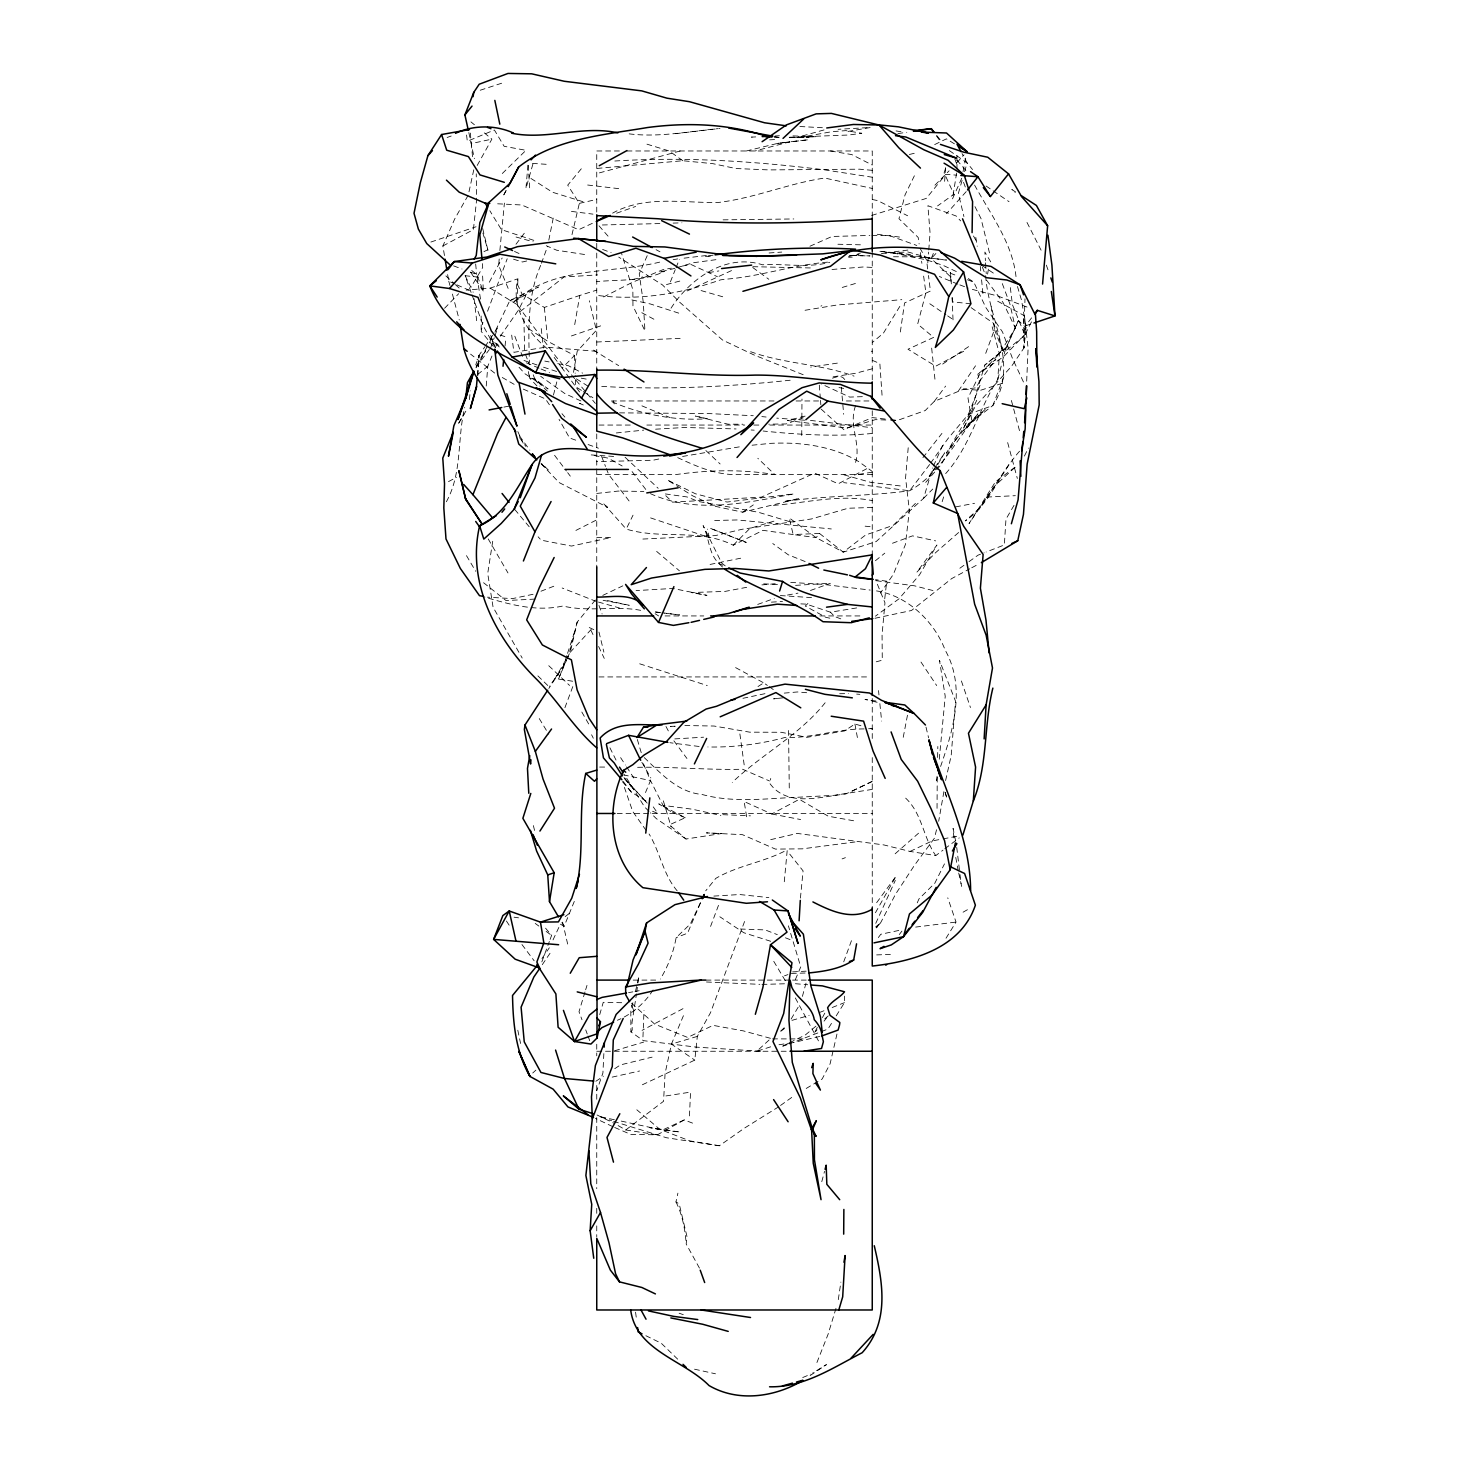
<?xml version="1.0" encoding="UTF-8"?>
<svg xmlns="http://www.w3.org/2000/svg" width="1469" height="1469" viewBox="0 0 1469 1469"><rect width="100%" height="100%" fill="white"/><g stroke="black" fill="none" stroke-linecap="round" stroke-linejoin="round"><path stroke-width="0.75" stroke-dasharray="5 3.75" d="M801.743 435.522L801.982 399.035M836.21 1015.85L844.473 1002.648L844.51 996.129M937.038 808.336L937.24 777.285M937.626 757.49L937.828 746.491M547.294 348.722C526.618 331.755 510.661 306.342 517.951 278.743L490.169 288.144L466.169 290.109M890.802 420.189L897.412 420.428L925.231 410.549L934.266 401.404L963.315 389.322L976.242 387.798L979.364 381.609L977.877 374.118L1003.492 356.783L1025.307 334.142L1025.509 325.843L1032.064 317.231M1026.684 381.169L1028.098 348.392L1024.462 315.762L1024.995 298.813M642.963 1036.894L644.01 1010.543M574.636 378.635L555.851 356.471L516.831 304.414L517.951 278.743M689.457 1115.926L690.54 1092.11L664.814 1096.113M603.851 1053.604L602.914 1072.994L596.745 1090.751M477.847 375.55L479.059 355.498L475.736 364.918M945.65 473.606C970.33 446.209 978.317 409.557 997.818 379.406L999.397 353.698L992.163 326.834M784.281 881.749L787.219 850.22L786.117 850.386C763.476 862.413 737.952 865.388 715.807 878.37L705.726 890.802M944.64 181.33L945.65 166.548M446.356 501.774C462.46 472.853 457.061 438.79 464.737 407.409M800.421 898.11L803.084 870.897L787.678 851.524M927.802 262.822L928.61 252.117M928.775 249.969L930.061 232.818L927.894 205.733L956.099 215.98L960.653 220.901M486.239 386.035L487.763 366.369L491.95 356.031M499.185 259.021L498.689 265.393L509.045 290.605M499.864 250.501L504.4 203.089M477.425 375.256L479.059 355.498M527.922 165.207L525.939 188.491L533.669 161.37M908.209 447.733L905.565 477.829L909.366 510.477L905.4 544.54L893.372 574.324L880.427 593.072M469.437 399.605L470.264 390.809M699.464 1268.114L686.188 1244.004L686.923 1236.292L679.192 1203.864L675.96 1201.954L677.907 1193.159M505.042 346.041L505.722 339.284M939.26 759.271L945.228 696.324L939.462 660.316L955.511 701.135L951.196 755.525L945.485 781.067M642.375 1084.765L694.8 1060.104L697.316 1036.398L710.537 1012.637L744.765 920.971M1017.466 286.51L1021.579 300.374L1026.115 327.679L1023.911 348.024L1011.608 366.203L975.214 406.546L963.554 428.195L946.33 453.223L970.936 411.467L984.781 365.12L1008.487 345.894L984.781 365.12M884.742 598.801L886.743 581.21L875.524 579.667M760.538 1051.253L696.159 1047.122L643.349 1040.64L630.917 1031.899L630.807 1011.553L632.864 1002.703M937.093 776.256L936.561 780.498L937.718 776.477M943.888 791.644L938.691 821.263M630.917 1031.899L632.239 1030.118L632.001 1022.626L636.481 993.889M636.775 991.704L637.362 987.333M900.332 331.994L904.555 302.963L930.428 291.064L928.481 275.474M838.303 1299.624L840.892 1282.088M492.721 541.253L487.708 573.516L493.088 607.248L522.193 658.039M637.95 982.981L638.997 976.169L635.416 991.648M987.609 274.097L988.6 268.019M574.71 324.631L579.778 295.434L596.745 290.109M573.498 372.392L577.188 351.348L596.359 330.286L589.381 300.778M493.272 346.317L481.189 331.388L482.879 322.354M855.564 462.423C861.587 442.903 846.989 422.943 856.666 403.351M903.233 737.309L907.603 714.558M963.04 171.634L966.088 156.045M548.8 240.163L553.868 214.951M700.364 902.902L690.357 923.964L676.126 937.681C673.518 952.261 668.009 966.345 660.334 979.033M473.771 169.816L468.28 195.065L454.711 218.936L442.885 245.966L444.703 256.983M595.349 599.976L577.17 622.14L570.67 650.492L567.181 658.645M806.022 983.128L802.276 996.845M571.992 234.636L579.337 203.383L567.713 185.167L581.816 168.164M997.818 379.406L1005.42 349.31L1018.421 320.628L1026.115 327.679M650.4 493.639C695.902 514.425 747.115 502.673 793.939 493.859L727.026 502.049L695.425 493.768L667.146 479.867L692.854 495.916L715.532 506.383L742.653 512.185L799.577 498.468L783.767 501.572C825.505 495.512 867.867 496.338 909.623 490.756C939.866 474.046 956.19 439.782 977.913 413.872L963.646 430.711L985.093 409.539L967.869 424.908L992.86 405.517C1019.927 364.349 988.16 319.03 985.681 275.695M936.543 829.746L934.394 838.23L914.654 865.021L895.576 894.162L880.647 922.752L876.442 927.912M553.446 395.069L556.806 381.903M569.66 651.501L577.17 622.14M821.777 1181.682L824.531 1171.362M915.444 503.39L893.262 525.314L865.59 535.028L843.261 552.142L819.5 533.449L816.103 537.617L793.15 534.551L789.239 517.914L816.103 537.617L843.261 552.142L876.148 541.584L923.579 498.322L932.631 467.968M962.103 180.375L958.339 193.467L963.921 216.549M964.6 171.653L967.116 162.949L962.048 153.566M940.601 766.451C953.491 729.34 965.904 686.959 945.173 650.124C933.715 620.065 905.235 593.586 872.494 590.391M599.719 1014.62L603.245 1002.335L622.617 1002.739M836.963 1034.029L830.114 1063.758L822.181 1078.962L804.424 1089.521M584.993 991.961L579.006 1011.682L581.999 1019.78M585.654 989.775L586.994 985.387M835.99 1308.31L828.094 1334.238L816.856 1362.699M942.162 501.7L944.659 493.602M945.448 168.66L944.108 172.865L953.932 194.239L937.571 205.917M566.869 655.505L563.38 666.228L548.837 688.447M567.548 653.374L575.205 629.797M487.579 311.226L507.191 258.783M490.664 347.786L494.227 337.778M494.943 335.777L497.789 327.771L486.202 344.811M540.665 265.375C527.298 296.187 528.436 329.79 529.428 362.623M541.437 263.282L547.533 246.461M843.72 961.828L852.553 937.699M541.822 961.901L549.351 941.5M550.104 939.462L551.609 935.386L543.255 925.433M985.717 353.35L994.495 329.625L990.694 303.055M564.922 707.672L573.185 685.564M710.574 926.406L718.965 904.096M1003.841 376.688L992.86 405.517L968.402 414.295L947.964 438.625L930.96 462.662M670.397 281.864L675.263 269.635M676.089 267.597L679.321 259.425M1005.42 349.31L1018.421 320.628M968.402 414.295L980.704 383.611M495.292 347.767L496.981 343.636M572.653 681.23L558.477 679.064L565.363 662.097M553.023 939.903L560.368 924.13L564.114 926.351L574.306 901.397M933.348 253.421L931.254 258.526L950.902 277.108L951.324 283.866M645.497 792.544L650.51 780.572L642.853 762.374M683.434 1015.703L671.425 1044.11L665.09 1073.362L663.547 1101.291L625.739 1129.973L616.301 1124.538M795.39 979.548L800.752 966.877L788.394 925.837M700.511 902.774L687.565 933.164L676.126 937.681M558.477 679.064L566.318 660.701M647.223 255.679L639.235 273.767L643.257 301.99L644.946 330.874L632.955 305.938L632.864 289.834L621.571 253.421M933.494 466.004L943.006 444.519M917.244 902.847L918.97 898.918L934.817 883.2L944.475 863.882M961.718 178.3L952.481 198.903L956.98 170.643L956.98 153.015M875.763 923.358L895.319 880.39M963.554 428.195L976.756 400.266M491.693 338.549L475.864 366.938M495.641 330.378L509.835 300.521L538.462 287.006L513.691 301.898L509.835 300.521L525.829 295.618L518.392 310.234L499.478 337.429M568.209 656.312L563.38 666.228L549.571 686.207M872.255 781.453L845.722 794.013C821.189 796.455 787.788 807.766 769.995 783.693L770.729 778.441M819.5 533.449L793.15 534.551L763.017 530.327L733.251 545.219C699.262 527.977 661.289 539.949 626.216 529.06L633.029 515.178M914.379 175.784L905.033 194.9L898.973 218.716L918.18 237.464L919.117 243.927M1024.407 456.069L1028.392 448.082M1025.307 334.142L1032.303 320.242M817.297 1027.419L814.212 1033.331L817.021 1029.842M822.456 1017.576L825.56 1011.664M489.287 282.268L502.159 257.993M506.107 190.529L502.967 196.405L505.997 190.768M875.432 912.745L896.108 876.112L876.626 902.719M477.186 165.464L491.876 139.133L481.41 130.521M476.011 367.801L485.688 350.687M554.566 679.431L567.915 656.202M1014.014 505.336L1005.971 519.163L1004.337 544.944L986.176 551.995M936.543 466.628L929.161 476.287L935.129 467.271M937.699 464.645L944.64 452.838L936.304 465.453M458.64 423.256L464.002 414.148M458.824 423.017L467.693 408.07M791.13 1019.027L798.622 1006.412M483.65 354.011L485.725 350.54M899.818 306.397L883.383 333.206L872.255 342.534M1019.559 451.222C999.838 473.165 990.528 503.463 965.574 520.797M946.018 938.232L956.044 922.073L947.762 897.834M831.491 1023.397L827.947 1029.053L789.128 1043.982M1002.299 283.627L1009.864 303.844L1015.41 328.175L999.397 353.698L979.437 374.76L967.979 397.989L971.725 419.859L956.044 439.562L940.95 464.902L936.781 469.676M1008.909 464.479L969.044 523.57L995.486 481.759L1016.401 466.114L995.339 485.339L978.868 509.155L981.292 506.566L965.28 520.907M570.137 652.346L593.549 626.877M653.117 989.922C644.671 1003.272 632.074 1014.179 617.421 1020.257M478.472 356.177L484.917 346.721M542.281 964.656L551.977 950.425M958.376 391.011L975.526 365.799M541.969 958.504L549.333 947.78M934.266 401.404L945.614 386.09M979.364 381.609L995.835 359.317L977.877 374.118M878.352 937.571L880.794 934.266L900.717 930.042M516.005 244.24L525.186 232.065M476.103 367.011L489.342 349.53M929.638 464.498L909.623 490.756L843.573 482.622M899.285 934.559L901.929 931.107M671.039 308.178C690.026 278.596 725.961 253.145 762.466 264.787C784.758 263.447 807.987 268.276 829.765 262.29M922.918 457.612L941.941 433.41M966.216 191.613L946.458 213.703M824.036 1021.139L826.845 1017.65M925.69 482.383L935.404 471.255M876.442 927.472L880.647 922.752L875.616 926.994M956.723 162.839L964.031 154.796M935.882 253.513L931.254 258.526L907.658 251.915L881.675 253.403L910.78 249.693M825.137 702.77C799.411 735.161 761.805 754.111 732.26 782.408M444.593 308.27L458.677 293.708M569.513 378.231L562.15 368.095L574.489 355.516L547.882 341.377L527.922 328.266M934.945 185.167L949.084 170.826M733.251 545.219L749.924 528.381L774.916 520.871M923.579 498.322L932.76 489.048M807.932 603.428L805.287 606.054L825.78 617.311L832.078 618.669M502.306 173.507L525.975 150.315L504.161 146.312L494.392 129.988L467.307 141.281L466.316 132.908M780.627 1031.165L785.493 1026.519M532.733 1073.013L535.873 1070.148M895.154 853.783L918.547 833.198M958.614 532.512L935.404 552.84L916.821 572.212L936.928 545.017L919.502 574.856L899.065 598.764L875.414 616.19M815.919 1026.17L805.343 1034.966L789.202 1042.898M824.733 1018.843L828.259 1015.905M520.246 311.501L564.023 276.98L597.552 274.905M769.095 1039.997L756.792 1051.253L771.445 1046.571M477.59 374.54L487.763 366.369M875.395 560.736L884.779 553.17M874.955 618.284L911.459 610.516L951.692 578.584L969.742 568.834M565.179 916.638L570.247 912.671M770.711 839.662L797.263 833.419L883.861 844.932L910.046 851.432L935.771 855.601L942.988 850.147M944.806 848.788L959.257 837.881M781.104 1031.036L784.538 1028.465M959.881 568.228L967.171 562.994M968.989 561.672L978.097 555.135L984.157 552.785M778.79 1106.726L744.214 1128.284L719.369 1145.765L666.467 1137.741L613.656 1121.398M780.535 1105.459L794.564 1095.378M513.691 301.898C554.474 264.953 612.187 274.501 661.821 261.592M742.653 512.185L753.303 504.895M942.657 364.073L969.595 345.968M810.154 1375.535L826.459 1364.609L812.779 1372.964M860.944 725.741L854.921 724.015L844.565 730.938L806.995 737.328L781.177 732.278L749.741 732.168L714.099 726.035L684.37 725.521M595.863 1081.276L603.41 1076.244M614.74 1068.697L620.414 1064.915L652.089 1057.147M757.986 686.556L763.715 682.865L767.369 685.417M963.076 912.194L970.109 908.191M614.685 1127.476L630.715 1134.399L657.377 1134.821L684.242 1119.929L695.241 1124.152M682.993 1008.67L642.063 1030.375M448.504 481.612L456.51 477.296M442.885 245.966L473.404 229.641L476.617 199.766L476.25 173.819M963.701 351.256L935.716 366.203L907.989 349.236L933.66 337.374L917.666 324.098L925.892 292.753L923.432 274.648M971.762 567.75L979.419 563.655M746.638 816.782L744.14 801.523L771.721 813.991L799.32 799.301L828.259 816.213L854.976 821.006M866.747 468.721L838.193 483.834L814.634 473.11L761.383 497.146L672.471 502.159L664.539 494.465M603.667 296.94L632.184 282.415L662.611 269.8L671.333 268.148M575.903 530.419L596.745 519.861M483.962 251.64L487.818 249.748L482.915 233.112M787.182 1043.89L781.141 1046.846L787.127 1044.698M852.185 791.13L871.448 781.71M934.67 144.586L946.403 138.857L955.75 144.641M602.767 595.404L622.783 585.856M910.046 851.432L932.172 840.929L940.95 839.276M687.235 290.917L733.398 269.727M592.319 223.343L578.621 229.715L521.752 204.981L494.337 203.64M684.242 1119.929L662.39 1130.083L649.775 1127.641L680.092 1132.03L662.39 1130.083L620.763 1120.994M860.21 253.476L852.167 257.13L848.623 257.295M685.197 817.737L670.635 811.512L658.755 803.855L685.197 817.737L669.368 824.862L686.06 839.019L721.628 833.529L706.387 832.886L742.488 834.686L775.43 849.1L802.386 848.843L854.976 841.976M809.933 246.241L832.005 236.472L869.85 235.444M820.896 306.121L821.869 305.699M612.61 213.134C645.166 194.991 683.14 203.181 718.488 202.447C754.864 198.131 788.578 183.294 824.733 178.043L872.255 188.436M805.104 416.113L787.366 420.483L847.08 428.085L872.421 417.618L888.323 419.399M802.717 1377.536L810.833 1374.158M819.867 1012.361L823.962 1010.745M832.17 1007.514L844.473 1002.648M540.978 591.217L554.823 585.837M679.78 281.093L666.118 284.655M842.086 858.906L845.409 857.657M892.473 543.255L912.543 535.854L935.661 540.886M430.876 242.054L476.048 226.759M803.249 417.784L786.099 423.953L768.728 424.155M757.71 604.42L774.31 598.452M810.484 590.465L830.371 583.303M616.594 213.207L635.655 206.45M447.127 137.48L451.185 136.029M784.519 975.802L787.935 974.608M571.404 335.96L600.656 325.879M517.253 284.068L522.064 294.057L544.338 307.425L579.778 295.434M1025.509 325.843L1031.826 323.713M480.234 90.233L503.922 82.484M674.877 268.368L658.975 272.224L664.319 271.508C643.073 281.607 619.404 279.477 596.745 281.589M676.878 267.725L692.909 262.804L718.818 259.278M832.464 378.157L839.185 376.137L842.784 377.386L845.354 380.177M842.251 287.447L856.317 283.205M847.08 428.085L875.395 419.638L888.598 420.097M614.648 1050.757L643.642 1042.109M697.316 1036.398L671.425 1044.11L694.8 1060.104M1002.152 383.391L980.227 390.368L962.011 388.826M871.631 215.466L926.241 198.425L945.779 174.352L956.503 175.142M791.975 1020.349L809.144 1015.446M824.017 129.933L797.667 137.278L789.22 137.535M680.239 150.976L596.745 173.599M848.549 256.579L858.722 253.825M872.255 368.792L855.913 373.218L830.83 377.184M876.258 661.803L882.281 660.187L882.061 634.737L884.962 602.823L875.763 580.273M632.919 279.551L642.669 276.962M742.947 698.308L765.294 693.607M819.794 1036.435L793.48 1042.513M909.366 154.484L915.885 152.905M746.344 150.976L777.56 143.411L789.661 141.869L755.029 150.976M526.728 260.968L522.505 261.996L511.8 258.654M872.255 789.404L834.3 795.317L798.732 797.208C766.561 798.438 733.619 803.157 701.998 794.454C676.86 792.195 659.838 772.125 642.779 756.241M579.337 203.383L596.745 199.398M739.293 446.87L682.314 456.492M612.169 1077.126L639.584 1070.993M872.255 472.155L857.382 474.597M472.522 156.706L471.292 143.576L491.876 139.133M658.773 459.007L652.897 460.256L596.745 461.652M533.063 594.284L512.479 598.617L487.433 597.167M710.078 564.445L741.423 558.055M856.666 607.927L830.444 612.206L806.481 604.145L797.887 603.741M771.39 602.143L782.518 601.482M503.904 407.097L510.257 405.885M915.683 927.086L956.044 922.073M955.621 506.897L974.535 503.298M746.674 587.325L725.08 591.401L691.238 592.558L706.975 595.367L672.802 588.445L636.095 590.611M682.24 266.091L690.963 264.457L717.405 276.705M943.135 838.872L958.486 835.99M628.585 992.64L632.864 991.85M787.457 595.055L797.979 593.127M634.994 991.446L639.199 990.712M847.962 131.439L870.511 127.491L838.083 129.309M871.246 351.348L872.255 351.164M673.133 259.682L677.65 258.911M827.561 262.161C792.47 264.916 759.142 276.906 724.199 279.312L720.526 279.881C680.68 293.8 638.923 300.906 596.745 295.342M805.049 310.271L837.146 304.983L901.782 299.658M708.646 272.573L718.874 270.939M713.053 255.184L704.9 256.451L711.62 256.157M837.348 363.118L810.668 367.103M779.011 1044.734L791.405 1042.825M897.908 133.587L906.795 132.283M752.073 445.217L770.49 443.363C801.266 441.894 832.776 445.952 859.236 461.927L872.255 471.439M629.173 133.863C658.883 137.553 688.557 131.494 718.084 128.648M675.52 133.679L719.975 128.446M684.077 258.158L707.617 255.367M783.252 697.793L773.612 698.84L781.288 698.032M616.319 432.951L643.716 430.123M596.745 493.437L618.174 491.068L643.844 491.454M761.915 584.901L775.21 583.762M832.023 269.47L863.57 266.954L872.255 267.431M655.596 429.187L684.829 427.461L736.079 428.948M714.668 520.485L737.254 519.953L831.307 528.95M773.465 505.373C806.297 502.912 839.166 493.988 872.255 500.617M769.077 252.98L781.765 252.08M596.745 537.581L611.251 537.47L571.514 546.064L541.106 540.151L538.131 536.809M790.175 380.232C726.659 386.935 662.886 390.13 599.113 386.237M789.477 137.241L848.935 135.001L861.807 133.257L845.869 130.631L831.876 131.677L801.67 137.113L816.25 136.801L792.379 135.864M795.574 585.36L827.304 583.413M674.804 738.907L703.578 737.199M713.861 896.09L739.641 894.529L768.838 897.596M769.627 139.849L777.982 139.371M640.686 610.333C614.85 605.43 588.665 612.316 562.902 605.999C536.02 612.004 509.504 604.365 483.778 596.836M792.581 971.89L806.15 971.156M534.808 599.095L506.034 600.564L481.483 581.081M986.709 497.091L1015.354 495.677M868.62 728.734L872.255 728.551M755.727 136.911L751.43 137.113L755.433 136.948M775.081 135.956L779.396 135.754M872.255 170.331L859.585 169.192L768.783 169.908L735.804 168.513L712.869 163.665L682.81 160.727L596.745 168.458M864.139 728.918C837.128 728.844 811.439 738.356 784.446 737.622C759.546 744.232 733.582 747.519 707.856 746.968M659.856 223.563L598.819 225.069M673.096 223.104L681.91 222.811M862.358 396.648L849.743 397.089L821.171 383.886M872.255 433.465C835.861 436.807 799.356 434.769 763.09 431.005M876.644 954.905L891.995 954.391M614.832 161.021C684.903 156.577 754.625 161.223 824.164 169.798L872.255 177.216M680.147 338.366L596.745 342.002M872.255 507.484L848.072 508.237L811.512 518.943L741.882 529.317L715.385 535.597L642.173 539.086M670.617 726.384L675.152 726.255L670.543 726.365M791.35 973.414L806.867 972.974M761.989 984.414L785.034 983.771M784.262 693.111L797.483 691.954L808.923 692.909M723.097 219.854L793.793 218.954M789.459 137.664L809.015 137.333L789.477 137.553M839.662 693.717L848.476 693.607M619.385 150.976L596.745 150.976L596.745 213.85M626.988 150.976L872.255 150.976L872.255 218.991M773.998 400.964L609.984 400.964C639.97 414.148 674.234 421.07 707.287 418.738L695.314 416.039L727.981 424.174L742.91 424.229M796.069 400.964L820.602 400.964M846.401 400.964L872.255 400.964M599.021 425.055L630.899 425.055M646.837 425.055L744.746 425.055M753.854 425.055L760.685 425.055M769.793 425.055L872.255 425.055M596.745 474.597L675.905 474.597C708.682 469.86 742.139 469.162 774.897 474.597L757.82 458.291M872.255 474.597L735.29 474.597C714.522 474.56 695.535 465.912 677.172 457.392M665.053 615.933L703.761 615.933M819.886 615.933L863.148 615.933M599.021 676.934L869.979 676.934M617.237 813.477L872.255 813.477M633.176 980.098L658.222 980.098M706.038 980.098L765.239 980.098M767.259 980.098L790.285 980.098M792.562 980.098L806.224 980.098M596.745 1051.253L778.901 1051.253M781.177 1051.253L788.008 1051.253M772.529 1038.877L803.121 1038.932M871.998 235.462L889.204 235.517L916.803 245.47M599.664 767.057L606.348 767.075M706.46 981.99L759.822 984.34M752.844 266.697L812.596 268.001M619.606 412.862L707.874 413.523L753.285 415.727M849.229 255.441L870.034 255.9M837.918 244.24L862.321 244.864M851.469 255.459L869.501 255.973M799.907 126.518L824.807 127.84M804.626 420.207L776.734 418.132M893.483 256.763L916.619 256.836L946.385 259.866M740.321 929.014L765.184 929.914L777.321 934.633M722.84 814.671L750.475 815.846M876.387 580.732L914.416 585.8L935.79 591.254M763.715 583.836L779.635 584.589M751.118 429.995L754.203 430.16M790.708 582.422L822.713 584.331L870.254 590.079M637.601 767.314C672.71 766.653 707.544 770.105 742.598 769.242L769.499 780.975M780.351 595.569L812.118 597.644M532.457 163.39L547.643 164.399M613.656 456.437L590.85 454.894L608.276 458.163L622.158 465.985M839.001 387.559L843.702 388.422M774.218 137.26L780.755 137.811L774.255 136.415M856.666 694.084L859.879 694.341M795.408 983.716L807.693 984.744M865.131 526.177L872.255 526.875M881.804 251.474L946.477 260.197M761.842 416.59L766.12 417.031M879.931 251.291L910.505 254.449M970.917 303.771L952.426 301.88L952.096 297.344M699.115 746.491L669.882 742.708M471.108 292.423L465.159 275.713L481.593 277.494M890.6 419.657L897.412 420.428M596.745 351.33L545.697 347.161L513.911 352.321L511.689 335.116M587.655 185.021L619.275 188.711M810.484 420.409L872.255 427.754M900.24 485.927L870.603 482.328L843.573 474.726M655.707 612.077L664.392 613.142M666.577 613.399L679.614 614.978L661.95 612.757M877.213 234.269L902.609 237.445M655.321 611.93L659.728 612.481M571.441 211.407L592.98 214.143M623.37 774.861L650.51 780.572L663.033 805.379L692.083 809.18L720.857 815.424M665.365 493.933L687.125 496.963L698.344 501.48L758.426 512.277L793.15 522.707M875.928 701.007L865.002 699.464L872.255 700.842M514.058 917.189L518.539 917.831M584.589 254.504L556.641 250.207L546.266 245.727M625.739 1129.973L657.377 1134.821M830.499 150.976L851.855 154.612L872.255 165.042M519.034 367.268L524.892 373.732L548.066 388.936L534.753 378.855L529.538 378.01L528.326 371.565M896.053 130.925L902.388 131.953M719.369 1145.765L689.861 1140.899L659.691 1129.239L636.83 1109.793M581.283 378.176L587.692 379.369M603.116 600.307L629.228 605.283L607.578 600.601M771.721 813.991L800.642 819.537M602.621 249.473L611.141 252.631M744.599 541.914L746.27 542.392L710.023 528.197L745.242 542.079M544.797 361.08L549.112 361.925M557.724 363.633L568.503 365.763L582.587 373.144M872.255 199.49L877.727 200.61L907.622 215.759M893.042 252.943L926.535 259.866L943.208 265.412L959.073 272.83M872.255 701.19L878.774 702.604M614.373 1119.745L599.132 1116.458L611.581 1120.682M631.872 299.915L650.436 303.991L680.771 313.797M694.525 1369.2L715.476 1373.79M972.368 289.393L998.057 296.114L1027.731 307.315M770.454 1038.308L743.424 1030.907L713.108 1025.362L687.602 1037.445L654.733 1024.15L631.229 1002.923M516.06 237.023L533.118 241.761M596.377 601.482L562.168 588.004M598.471 602.07L619.404 607.964M701.08 290.568L726.31 297.803M750.659 351.697C784.244 363.945 820.602 363.871 854.04 376.119M646.966 144.164L669.203 150.976L682.81 160.727M582.954 201.694L552.528 192.255L528.234 176.721M556.604 371.492L542.392 366.828M639.694 663.804L707.25 685.546M770.692 941.28L743.828 932.742L719.847 916.766M597.057 1114.989L614.428 1123.454M679.119 1313.231L683.269 1314.645M500.121 334.987L506.566 337.191M524.011 360.493L540.353 366.112M650.62 517.914L709.141 537.507L707.47 529.115M575.738 440.167L569.568 437.964L559.046 419.344M588.096 444.556L598.397 448.21M453.646 265.889L462 268.992M470.374 272.096L476.654 274.428L483.356 291.193L482.622 276.043M957.825 284.141L939.37 276.503M959.881 284.913L968.163 288.053M941.996 270.057L956.833 275.695M967.428 279.734L973.782 282.14L985.883 307.609L1002.519 331.994L1012.453 358.399L1023.746 382.619M840.782 618.853L834.649 616.521L830.444 612.206M785.419 937.791L793.517 940.95M803.176 374.724L753.836 354.892L722.564 340.055L679.78 302.302L662.446 284.894L618.724 257.093M641.935 405.848L670.084 417.618M583.322 404.967L579.484 403.351L583.322 405.169M526.343 362.806L539.013 368.131M541.125 369.031L549.571 372.575M652.567 811.255L657.837 813.477L651.483 804.314M872.255 360.309L879.858 363.559L882.171 396.997M533.816 240.347L501.406 229.623L489.838 210.746M612.683 1126.594L595.404 1118.368M447.641 274.593L448.743 281.203L454.876 283.939M456.932 284.857L473.293 292.129M523.313 389.12L545.476 398.944L550.489 406.362M725.227 565.859L721.793 563.16L703.118 525.627C709.435 538.095 708.15 552.932 718.892 563.508L722.858 565.271M514.481 251.438L522.303 255M580.934 400.945L564.959 393.637L540.684 376.321M589.253 627.52L597.038 631.156M870.988 728.606L872.255 729.212M645.883 1335.725L661.234 1343.217L679.908 1361.322M805.159 561.562L788.229 554.768L772.767 543.548M641.788 312.695L654.403 319.489M997.69 301.237L1024.462 315.762M656.092 249.693L659.985 251.805M735.602 667.605L763.715 682.865M494.667 373.089L470.594 354.139M502.251 377.478L515.509 385.135M622.379 781.618L631.431 792.232L646.011 801.027M490.169 288.144L516.831 304.414M593.531 350.118L618.669 365.652M576.381 378.873L589.087 386.824M655.082 613.711L658.608 615.933M581.412 390.368L575.664 386.696L570.743 379.92M583.322 391.599L592.907 397.75M1015.612 191.962L1011.829 189.501L1015.079 192.494M968.328 278.559L973.782 282.14M490.683 335.281L492.629 341.267L499.956 346.133M981.898 265.448L996.404 275.144M929.804 303.752L945.889 314.678M947.689 315.89L954.832 320.756M986.066 186.012L991.373 189.63M993.136 190.841L1009.038 201.675M686.06 839.019L656.276 818.582L650.436 812.798M949.341 150.591L967.116 162.949L972.533 169.541M971.156 307.682L993.705 323.419L1003.988 352.156L1024.958 335.281L1023.691 316.918L1023.911 348.024L1024.958 335.281L1012.453 304.726L1009.919 284.38M769.205 686.702L774.696 690.54M535.212 923.413L538.848 926.076M546.137 931.401L551.609 935.386M752.734 267.523L768.801 279.257M471.733 270.516L476.654 274.428L480.749 300.668M663.033 805.379L670.635 811.512M470.925 121.89L474.414 124.755M656.643 551.408L679.394 570.78M491.325 337.025L492.629 341.267L499.258 346.996M541.767 464.204L548.341 469.97L541.675 463.653M821.189 409.135L843.941 429.719M445.878 275.915L453.848 283.186M455.427 284.655L460.219 289.007M625.059 457.226L658.185 488.314M705.873 450.542L720.122 463.965M548.763 665.696L569.568 685.454M533.21 374.76L534.753 378.855L547.239 391.011M537.893 675.887L548.708 686.409M718.892 563.508L723.225 567.75M645.699 801.505L625.004 778.919L647.186 803.121M648.986 811.347L644.616 807.014L624.509 774.732M541.051 463.653L559.156 482.585L607.633 507.356L603.245 503.243L626.216 529.06M536.938 385.888L529.538 378.01L529.501 373.603M529.207 526.765L513.324 507.723M599.003 225.804L610.388 238.841M956.852 160.066L966.712 171.414M561.966 413.67L564.886 417.104M519.493 437.56L525.829 446.392M623.242 781.471L631.431 792.232M576.087 380.342L585.709 391.874M587.086 393.508L595.349 403.406M625.004 778.919L635.728 791.809M646.158 830.462L632.698 811.439L623.884 785.878M936.928 135.717L941.207 141.006M624.013 777.578L631.211 786.558M629.081 500.966L608.699 474.56L606.311 468.482M632.074 471.586L647.039 491.087M905.675 798.144C922.367 813.808 923.156 837.697 935.771 855.601M554.566 455.298L566.373 470.943M567.677 472.669L570.303 476.158M554.125 357.408L562.15 368.095M521.954 944.53L534.147 960.781M579.594 391.984L575.664 386.696L575.242 375.55M673.885 740.817L686.941 758.481M986.617 280.175L1003.107 302.596L1015.41 328.175M675.96 1201.954C682.406 1214.459 685.16 1229.737 686.188 1244.004M936.359 135.772L940.197 141.097M519.457 435.852L529.832 450.175M488.204 538.921L507.98 572.947M677.227 890.912C663.052 874.386 660.114 852.112 649.078 833.97M534.753 378.855L539.857 386.182M470.649 272.298L483.356 291.193M920.99 662.06L936.671 685.546M506.419 921.008L509.963 926.425M620.616 757.637L625.408 765.018M626.602 766.873L633.763 777.964M539.252 718.561L548.708 734.188M773.759 961.332L786.337 982.43M990.712 261.868L984.873 252.044L985.424 260.692M561.874 922.55L564.114 926.351M466.481 555.631L475.717 571.294M974.59 185.076C991.134 215.447 1013.775 244.478 1016.328 280.157M641.843 762.264L650.822 777.927M581.816 712.024L589.785 725.906M795.335 997.965L820.069 1043.816M973.47 235.995L977.73 243.615M920.016 248.188L926.535 259.866L928.206 273.234M495.016 347.272L483.595 326.54L471.843 294.498M665.99 726.476L668.817 731.856M1026.996 222.443L1041.099 250.207M974.975 206.615L981.017 218.569L989.518 252.999M591.585 734.775L593.311 738.228M609.91 747.776L617.604 763.256M465.159 275.713L470.87 287.373L482.695 267.542L482.309 263.171M492.629 341.267L495.42 347.07M591.107 630.587L592.98 634.553M598.617 646.489L604.255 658.406M517.841 431.611L523.203 443.252M631.376 1004.961L634.131 1011.333M641.237 752.679L637.344 739.495M994.495 329.625L1003.621 353.001M601.556 456.326L605.522 466.463M982.394 267.138L984.854 273.546M525.443 354.286L529.336 364.514M514.829 336.199L522.487 356.434M954.832 158.946L957.219 165.318M963.554 182.303L965.923 188.675M598.948 605.448L602.088 613.95M585.727 1029.898L587.214 1033.937M587.967 1035.957L590.207 1042.035M1046.332 265.118L1048.591 271.508M961.387 680.973L970.458 707.525M945.063 792.379L947.009 798.714L945.283 792.397M663.345 800.844L671.168 826.918M1007.661 442.591L1017.338 478.453M448.743 281.203L449.973 285.5M452.415 294.075L459.264 319.93M613.326 400.964L614.152 403.902M1011.388 400.486L1020.312 433.686M926.003 727.137L928.592 737.824M598.966 632.056L603.888 652.126M482.695 228.54L488.589 252.98M533.394 825.596L535.359 833.859M562.59 922.128L567.915 945.155M958.247 870.933L955.511 856.115M958.706 873.045L961.901 887.386M468.831 132.541L474.377 158.707M517.804 1030.228L520.577 1043.486M955.621 840.966L953.087 828.332L954.207 841.149M854.921 724.015L857.51 738.154M975.802 237.354L977.216 246.315M920.347 252.558L921.889 263.337M739.88 733.931L744.673 768.416M950.902 277.108L950.259 272.408L951.104 283.737M635.563 1312.184L636.444 1318.776M956.741 847.448L959.716 872.292M959.991 874.551L961.057 883.585M474.083 298.721L476.672 320.683M541.253 328.579L543.383 348.08M931.658 348.098L935.184 381.499M544.338 307.425L547.882 341.377M878.535 690.577L878.976 694.929M879.858 703.633L881.639 721.059M980.282 266.458L980.723 270.902M981.586 279.789L983.092 295.324M475.662 263.961L476.654 274.428M470.337 133.055L471.292 143.576M841.315 387.228L843.683 414.258M819.298 385.117L820.326 398.209M820.492 400.394L820.84 404.765M985.552 262.859L986.213 273.693M952.151 297.362L953.161 323.529M528.252 165.354L529.648 188.069M574.489 355.516L575.169 373.328M788.541 730.497L789.294 790.267M523.882 318.534L524.672 352.229M481.134 316.019L481.189 331.388M872.255 252.301L872.255 380.93M872.255 410.769L872.255 555.043M872.255 698.491L872.255 740.817M872.255 757.6L872.255 909.182M596.745 243.321L596.745 250.134M596.745 253.072L596.745 370.904M596.745 433.924L596.745 569.366M596.745 1044.239L596.745 1055.825M596.745 1085.481L596.745 1100.758M596.745 1117.542L596.745 1188.696M596.745 1208.326L596.745 1213.816M596.745 1225.88L596.745 1236.714M796.161 141.079L777.56 143.411L808.372 139.757L796.161 141.079"/><path stroke-width="1.5" d="M630.678 1309.981C635.985 1350.709 683.838 1360.019 709.05 1385.561C738.117 1402.528 774.989 1397.166 802.919 1380.401M843.683 1234.144L843.867 1209.446M972.092 232.635L972.57 201.528L964.343 175.49L948.129 160.286L923.891 149.783L879.013 125.012L831.417 113.407L816.158 113.866L786.411 124.902L762.099 141.703M790.01 1051.253L803.598 1051.253L821.538 1048.462L823.374 1041.705L821.814 1034.066A243.248 68.529 0 0 0 814.267 1019.706C812.1 1005.732 797.483 999.453 791.828 987.333L790.047 980.098L788.945 1020.276L792.305 1062.418L814.359 1135.317L814.432 1159.775L821.042 1199.677L813.257 1163.301L811.622 1130.267L800.33 1097.876L772.969 1041.484L783.675 1013.555L791.975 962.746L770.472 944.806L787.017 932.117L774.071 909.99L759.51 901.47M1011.37 523.754L1018.072 499.901L1022.791 442.151M604.163 1047.122L604.383 1042.825L616.135 1014.418L635.544 994.935L701.154 980.098L705.708 980.098M1025.417 409.686L1024.591 422.723M1026.152 394.427L1026.574 385.704L1025.142 429.021L1021.671 450.689M799.099 920.788L800.293 900.387M984.138 738.907L986.103 704.9L992.493 667.991L986.14 635.196L974.645 604.181L957.641 513.471L940.215 470.704C913.791 449.147 895.043 420.207 870.768 396.355L840.397 384.419L819.114 382.932L802.074 387.687L761.75 411.338L740.835 434.677L753.634 422.962C705.175 459.668 641.916 461.339 584.662 449.312C566.116 447.825 543.714 447.072 532.072 464.516C516.831 486.992 506.071 514.205 479.628 525.773C466.371 582.862 495.898 638.244 535.175 677.852C557.412 699.758 573.167 727.375 596.745 747.886M593.751 1258.254L590.152 1230.747L591.732 1204.286L585.874 1175.475L592.319 1118.845L591.474 1096.847L595.386 1065.558L604.383 1042.825M962.856 835.163L973.323 800.954L975.581 767.093L968.457 733.251L986.103 704.9M1042.568 284.068L1047.636 225.749L1036.398 205.44L1021.286 195.634M477.241 377.46L476.507 386.237L470.392 408.511L476.672 386.659M530.952 759.804L530.584 764.027L524.36 729.487L524.984 725.007L547.698 690.246M1023.195 437.835L1023.783 431.353M471.292 379.81L471.714 375.403L466.004 397.475L457.924 419.601L473.697 371.473M503.022 366.258L503.702 359.519M465.71 398.43L467.436 382.693L473.918 371.216M645.754 833.125L649.831 797.869M596.745 770.087L585.727 773.428C577.464 811.365 585.176 850.459 576.215 888.414L578.272 880.243M558.495 916.858L549.498 901.654L554.199 872.733L522.872 818.325L530.805 793.444M473.055 96.679L473.771 92.363L479.206 84.229L507.98 73.45L531.705 73.817L564.28 81.272L641.751 90.876L666.926 98.166L689.512 101.71L764.559 122.772L786.301 125.838M843.959 1262.238L845.097 1255.554L842.692 1296.833L838.799 1309.981M529.758 755.672L527.481 768.416L528.785 793.278M809.07 972.919C824.403 971.376 840.69 968.861 853.691 960.01L856.574 943.832M646.599 922.936L645.075 931.328L635.93 954.887L646.599 922.936L674.969 904.665L707.415 896.476M883.934 946.348L880.06 948.68L891.352 944.879L903.508 936.708L909.476 913.938L932.081 895.007L950.186 869.721L955.364 842.931L956.888 843.647L952.389 851.01M536.864 964.399L555.888 993.944L558.11 1027.253L574.526 1041.521L590.942 1044.055L597.038 1038.032L600.472 1021.745L596.745 1017.742M989.114 652.952L985.993 620.175L980.392 588.206L983.128 554.456L963.756 526.361L957.641 513.471L933.292 502.967L940.215 470.704M981.329 562.645L1017.76 540.757L1023.452 514.37L1027.143 464.112L1039.189 404.93L1038.932 381.536L1035.92 348.612L1036.875 367.03L1036.655 331.645L1035.498 315.394L1020.074 284.821L991.079 266.44L961.681 261.317M963.627 271.985L948.79 296.536L943.355 321.417L935.331 347.437L953.381 330.011L970.917 303.771L963.627 271.985L938.966 250.171C899.762 244.956 858.19 245.837 820.84 259.829L850.937 250.593L822.732 253.862L756.113 256.304L722.858 255.514M992.86 688.098C983.642 725.264 988.068 764.743 973.323 800.954M626.969 986.47L633.084 959.955L645.075 931.328L648.086 943.153L638.464 964.013L625.61 986.966L625.757 994.935L629.558 1001.601M1026.831 397.897L1024.242 408.694L1002.17 403.681M825.082 1169.306L826.184 1165.174L826.827 1184.326L839.717 1199.696M469.474 129.566L441.581 134.524L427.901 155.659L420.299 182.854L414.019 213.299L418.353 229.054L426.745 243.56L449.459 264.347M755.341 1014.289L762.87 987.517L770.472 944.806L791.773 967.392M769.168 137.15C729.873 123.763 688.373 122.129 647.388 127.546C603.447 135.001 554.896 138.49 518.649 167.044L510.055 183.258L488.975 202.483L479.849 234.801L481.942 258.801M925.47 725.007L914.067 713.438L881.437 700.291L869.501 693.001L785.034 684.132L755.121 690.412L716.541 706.277L706.167 709.013L683.838 722.307L666.742 741.257L644.083 755.029L632.864 764.706L623.572 770.325C605.559 808.042 609.158 859.622 642.871 887.68L746.325 903.288L767.497 901.782M541.675 454.692L534.973 477.976L520.246 506.126L534.973 531.796L523.405 560.993M473.514 372.851L466.004 397.475L453.866 425.753L448.467 456.235L453.278 432.345L442.775 458.089L444.519 483.76L443.822 507.888L445.988 538.939L460.311 568.411L479.482 595.661L483.448 596.414M779.598 591.034L782.555 581.412L740.247 573.075L728.771 567.897M579.465 874.367L571.772 898.165L558.422 921.908L540.463 922.128L509.21 910.982L502.857 915.573L493.621 939.389L515.178 959.202L539.564 968.016L536.864 961.993L543.842 942.988L540.463 922.128L563.857 914.691M811.678 1067.651L813.202 1063.354L812.908 1073.6L820.4 1090.09L815.515 1082.984M520.246 497.734L532.072 464.516L514.113 509.302L501.223 523.46L483.797 539.086L479.628 525.773L496.375 515.637M592.319 1118.845L612.279 1066.512L613.289 1039.96L623.205 1018.458M468.336 130.337L464.902 114.894L473.771 92.363M702.806 898.183L704.275 894.492M492.648 517.951L472.926 494.686L497.587 433.392L506.034 417.435M812.688 1129.312L816.323 1120.682L811.255 1129.606L812.688 1129.312L816.103 1136.382L813.679 1132.985M673.904 586.627L658.534 622.434L673.371 625.39L688.888 622.709M598.728 1025.803L600.472 1021.745M702.237 898.789L703.982 894.805M795.482 255.147L756.113 256.304L765.826 255.937L729.358 255.459L664.851 246.957L633.157 246.37L605.65 241.412L578.455 238.566L517.565 246.645L487.102 256.983L454.252 261.574L429.811 285.867C447.531 331.939 495.769 350.632 535.744 372.575L545.293 350.871L563.141 377.496L581.522 398.191L596.745 411.338M488.975 202.483L479.849 222.7L476.25 255.441L474.23 259.132M694.396 763.917L706.644 738.466M554.144 557.504L539.454 587.343L526.673 619.881L542.373 644.983L571.404 659.856L577.115 689.897L588.996 718.249L596.745 729.818M872.255 555.043L865.443 568.742L855.325 576.876L873.265 579.355M1035.296 314.293L1037.298 310.326L1054.981 315.927L1051.914 265.099L1047.911 235.224M514.113 509.302L518.19 501.59M534.973 531.796L551.077 501.535M508.201 186.618L518.649 167.044M619.826 1113.741L606.991 1137.428L613.491 1162.144M936.194 887.349L922.679 912.414L903.508 936.708L873.982 942.878M581.522 398.191L594.835 374.485L563.141 377.496L535.744 372.575L512.13 357.114L491.325 330.966L477.976 297.326L449.514 288.512L429.811 285.867L437.193 297.069M563.435 1010.36L574.526 1041.521L589.418 1015.116L596.745 1009.203M590.152 1230.747L600.509 1212.476L590.795 1183.775L588.885 1150.723M570.247 973.249L579.227 957.715L596.745 956.319M769.554 1386.791C803.965 1387.562 832.813 1367.768 862.156 1352.729C889.92 1322.045 882.906 1282.657 874.257 1245.73M657.139 724.805L643.495 727.173L636.94 737.53L657.139 724.805L686.776 721.077M539.931 831.068L554.511 808.225L543.053 779.066L535.34 751.412L524.984 725.007M539.857 968.2L533.816 977.087L521.091 1007.201L524.249 1041.888L540.941 1072.462L564.5 1078.485L593.623 1081.074M537.066 965.666L512.534 995.468C513.012 1023.342 515.729 1051.859 529.96 1076.428L553.134 1089.153L567.97 1106.947L593.531 1117.432M535.34 751.412L551.554 729.01M983.312 187.646L990.4 196.534L1008.56 173.875L987.756 157.238L963.737 152.17L940.435 144.403M1034.672 313.778L1037.298 310.326M448.027 269.635L454.252 261.574L472.32 263.061L499.937 254.247L555.759 263.851M905.198 933.531L909.329 928.224M912.084 924.699L914.838 921.155M917.592 917.629L923.101 910.56M967.52 189.96L977.932 176.721L970.55 171.653M464.902 114.894L472.026 106.08M501.976 512.259L504.693 508.935M737.034 457.502L778.956 409.447L806.72 391.176L827.892 401.147L883.971 410.916M933.292 502.967L946.55 487.543M646.452 567.53L631.193 584.68L651.52 578.052L704.881 569.348L735.253 568.466L768.838 570.964L872.255 554.86M449.514 288.512L472.32 263.061M427.901 155.659L432.455 150.628M596.745 778.827L594.486 781.288L585.727 773.428M531.043 159.901L535.451 155.108M851.01 1358.219L873.192 1334.348M596.745 1032.615L601.813 1027.712L613.62 1022.149M872.255 575.095L873.247 574.14L872.255 561.654M783.032 138.38L803.763 118.934M805.82 419.748L827.892 401.147M429.811 285.867L436.238 280.799M596.745 221.14L606.55 215.668M599.242 165.722L626.969 150.572M720.177 716.817L775.907 692.578L800.789 707.838M596.23 221.525L610.259 215.466M1011.829 543.457L1017.76 540.757M455.482 133.348C473.183 124.938 495.604 124.792 513.452 133.055M596.745 999.563L602.088 997.378L626.455 993.044M606.862 743.516L628.585 735.326L667.844 742.359M849.413 961.534L853.691 960.01M597.038 1038.032L596.745 566.795M574.526 1041.521L596.745 1033.956M549.498 901.654L547.753 874.918L554.199 872.733M1033.937 323.015L1054.981 315.927L1051.345 291.486M742.91 291.303L830.444 266.33L851.469 249.969L880.555 255.184L934.578 274.299L948.79 296.536M749.208 607.138L728.587 613.491L713.879 615.933M872.255 909.182C852.13 920.916 831.454 911.331 812.908 901.929M821.814 1035.939L838.12 1030.063L839.515 1025.031L839.846 1022.516L830.003 1015.336L827.616 1007.716C831.821 1000.646 839.644 998.002 844.528 991.777L822.401 985.883L811.806 985.075M734.371 611.93L748.437 607.835M625.61 986.966L650.418 982.945L677.833 981.402A537.14 151.399 0 0 1 701.135 980.08M782.408 1385.946L792.47 1383.137M796.492 1382.017L802.533 1380.346M872.255 907.695L872.255 966.051C912.782 961.571 960.855 948.331 975.379 905.179L964.6 873.504L950.516 866.765M851.01 622.746L869.317 617.843M885.605 965.06L886.615 964.784M691.091 622.323L699.519 620.377M703.724 619.385L714.246 616.943M669.625 456.069L685.803 452.801L663.731 456.125M578.455 238.566L608.772 256.506L635.912 248.224L664.117 258.36L696.233 252.172M489.085 409.924L501.792 407.501M512.13 357.114L545.293 350.871M646.764 492.923L678.182 487.8M715.091 254.872C761.603 248.812 808.74 246.627 855.582 249.179M745.407 608.974L777.358 604.163L796.694 605.467M913.461 131.31L931.236 128.684L934.082 132.21M730.993 699.96L734.977 699.409M826.533 607.193L847.466 604.383L872.255 606.954M851.671 621.35L872.843 618.559M826.735 127.968L853.397 124.479L879.013 125.012L898.808 147.781L920.457 168.109M913.479 130.704L931.236 128.684L933.788 132.228M721.591 268.552L751.651 265.118M762.172 136.599L772.933 136.066M872.255 218.991C800.66 223.692 729.046 224.959 657.506 218.716L596.745 215.612M596.745 597.112C612.334 597.259 630.972 592.686 643.183 605.191M596.745 370.188L597.424 370.17C650.069 369.325 702.402 376.872 755.048 375.109C794.362 374.87 833.052 382.711 872.255 383.189M596.745 413.211L617.329 412.844M643.495 727.173L647.994 727.026M565.014 469.437L628.438 469.437M596.745 615.933L653.668 615.933M710.592 615.933L815.332 615.933M596.745 813.477L614.96 813.477M596.745 980.098L628.622 980.098M808.501 980.098L872.255 980.098L872.255 1309.981L596.745 1309.981L596.745 1238.275L610.351 1270.079L619.477 1281.868L641.88 1287.487L655.413 1293.914M803.947 1051.253L872.255 1051.253M662.097 724.933C640.613 725.502 616.576 720.269 600.142 737.989L603.428 757.839L621.956 779.8M850.092 622.672L823.007 621.718C792.434 599.774 756.094 589.234 724.658 569.182M796.529 255.202L791.112 254.982M446.447 180.154L459.228 192.2L485.211 203.199L489.765 203.42M774.071 909.99L788.027 910.945L797.998 943.373L788.027 910.945L772.327 900.02M515.968 941.023L509.21 910.982L493.621 939.389L558.624 944.732M960.781 175.454L977.932 176.721L990.4 196.534M765.478 136.544L772.033 137.076M617.898 132.889C582.348 124.957 546.762 140.455 511.634 133.202M878.187 124.81L898.404 126.83L928.463 133.055L921.485 132.1L946.513 133L966.951 151.582L959.477 146.955M573.7 238.143L605.65 241.412M872.255 579.374L856.409 577.611L849.596 575.297M701.246 1309.981L750.53 1317.509M895.484 135.699L905.859 137.021L956.337 158.083L944.292 154.594M852.332 697.848L824.935 694.323L805.398 689.31M697.757 1319.566L673.738 1316.389L648.453 1310.899M884.65 702.237L904.831 704.991L914.067 713.438L884.65 702.237L896.163 706.35L891.812 705.414M831.215 716.229L863.588 721.15L873.082 751.136L885.183 778.386M728.808 128.097L772.07 136.011M670.837 1317.932L702.733 1324.267L728.22 1331.391M823.834 570.027L847.448 574.875M847.466 604.383C825.394 598.507 801.615 594.449 782.555 581.412M577.225 991.887L596.745 996.753M535.744 372.575L559.818 378.837M504.326 182.321L479.977 174.921L468.409 156.595L446.705 150.205L441.581 134.524M587.875 1114.604L563.325 1095.911L578.951 1109.168L593.035 1113.686M671.572 455.317L622.599 437.872L596.745 431.115L596.745 368.719M545.256 391.727L517.712 382.013L497.293 350.944M487.524 127.399L490.958 128.703M543.769 390.956L536.13 387.945L565.547 403.571L596.745 414.827M940.729 252.466L954.703 258.195L986.323 277.678L1006.871 280.01L1020.074 284.821L1023.581 294.81M504.712 246.994L512.534 250.556M661.619 220.644L689.457 234.104M642.045 1333.852L638.207 1331.979L637.619 1327.572M808.997 563.453L818.6 568.209M632.643 237.023L652.181 247.582M644.322 608.845L631.486 593.862L625.574 584.405L658.534 622.434M702.035 448.284C664.924 436.55 622.342 425.808 596.745 393.876M944.053 163.188L964.343 175.49M624.086 369.141L643.973 381.977M664.117 258.36L690.944 275.952M966.951 151.582L956.98 144.201L961.02 151.693M570.707 423.953L586.406 437.303L561.58 418.188L552.601 404.526M737.199 575.334L745.756 582.11M459.962 324.337L463.837 348.539L467.215 351.33M623.572 770.325L625.739 772.217M536.828 459.889L518.759 444.042L514.279 428.673M683.03 1364.334L686.152 1367.345M539.913 389.046L551.756 401.661M1047.636 225.749L1021.653 196.736L1008.56 173.875M463.635 484.403L472.926 494.686M456.675 321.803L464.241 330.286M790.634 919.851L803.378 934.192L810.888 985.993L820.437 1016.713L822.236 1032.193M532.402 454.215L535.028 457.355L532.439 453.774M502.067 493.474L509.1 502.38M870.768 396.355L880.115 408.272M475.717 521.458L479.463 526.71M678.531 892.766L683.746 900.203M795.115 928.683L800.274 936.139L788.449 913.589M465.802 499.552L481.685 523.478L465.471 498.487L458.879 470.668L465.802 499.552L465.471 498.487M619.514 767.149L623.26 772.841M773.594 1099.602L788.118 1121.765M515.784 431.886C499.129 403.571 472.412 381.389 463.837 348.539M622.379 775.889L614.262 763.017L609.415 757.949L606.348 744.324M573.626 427.387L587.398 449.385M485.211 203.199L487.524 206.964M640.723 760.299L628.585 735.326M640.998 1309.981L646.029 1319.199M619.477 1281.868L615.603 1273.825L609.011 1242.829L600.509 1212.476M578.951 1109.168L564.5 1078.485L555.576 1050.078M594.835 374.485L596.745 378.561M547.753 874.918L536.607 851.01L530.382 830.352M962.544 218.808L981.567 265.008M533.082 834.723L537.397 845.263M891.095 731.911L901.231 759.436L917.666 781.233L931.181 808.997L944.53 840.599L950.186 869.721M700.217 1270.171L704.679 1282.547M937.149 767.167L933.494 756.976L941.629 779.8L937.883 769.205L939.848 775.522M1050.849 277.898L1052.337 282.158M506.823 393.747L510.22 404.324M510.9 406.454L516.959 426.139L497.844 375.017L494.722 349.365M929.124 739.972L932.76 754.937L928.959 740.156C944.163 789.789 970.293 837.495 970.623 890.508M494.961 349.328L495.953 353.57M494.833 100.388L499.809 124.149M518.979 382.528L524.984 414.111M445.07 259.187L446.907 270.186M1020.129 460.844L1020.863 476.342M872.255 217.834L872.255 251.493M872.255 381.903L872.255 399.366M872.255 554.327L872.255 695.406M596.745 214.805L596.745 241.265M529.96 1076.428L518.924 1051.492L529.96 1076.428"/></g></svg>
